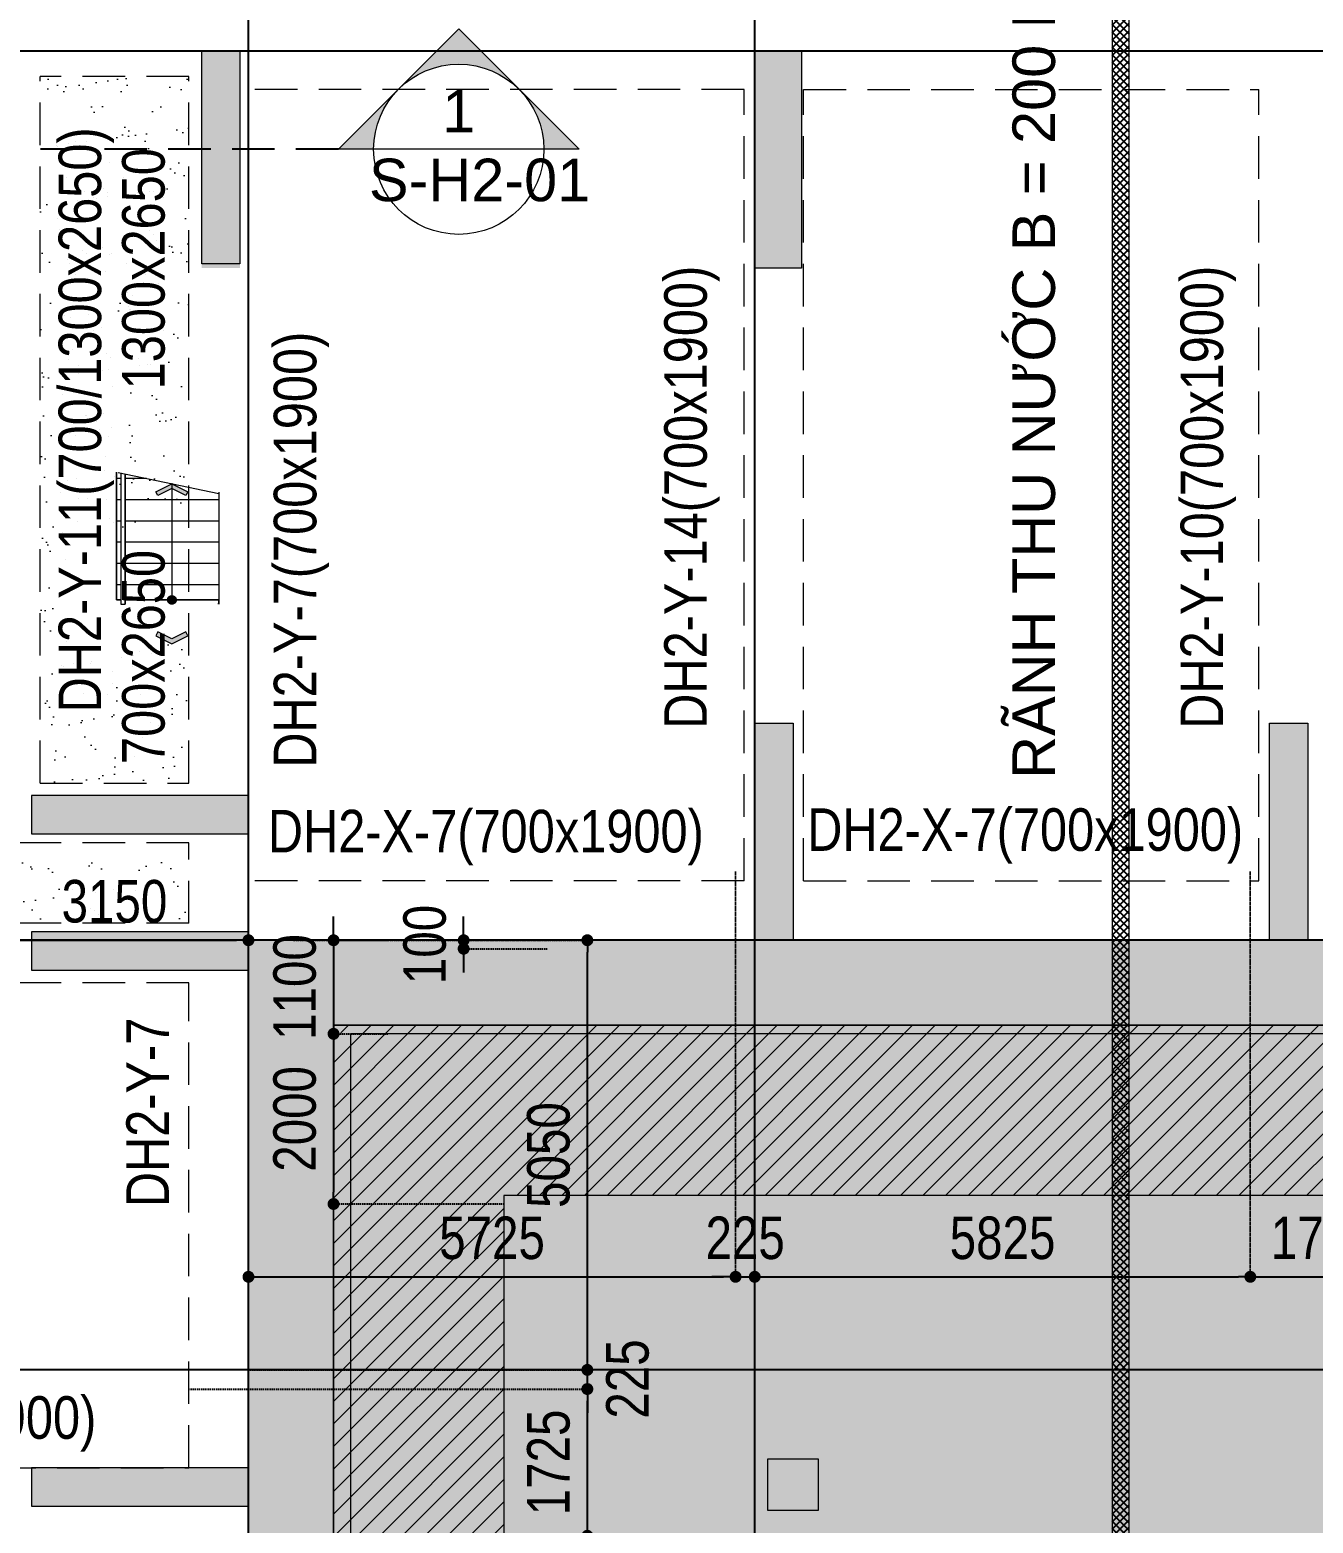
# Model space of a CAD drawing. Header units: millimetres. Extents: x 2356525 to 2927188, y -665534 to -417818.
# Drawn here: x 2722420 to 2737502, y -486232 to -468681 of the extents above; entities that cross this region are included whole.
import ezdxf
from ezdxf.enums import TextEntityAlignment as Align
from ezdxf.xclip import XClip

# ---------------------------------------------------------------- set-up
doc = ezdxf.new("R2010")
doc.units = ezdxf.units.MM
doc.header["$LTSCALE"] = 200
doc.header["$MEASUREMENT"] = 0
doc.header["$XCLIPFRAME"] = 0
for name, pattern in [('$1$HIDDEN', [0.375, 0.25, -0.125]), ('CHG_XX_Damsan_Ham 2$0$CHG_XX_Damsan_Ham 2$0$HIDDEN', [0.375, 0.25, -0.125]), ('CHG_XX_Damsan_Ham 2$0$MB Ham 2$0$Hidden21', [3, 2, -1]), ('CHG_XX_Luoi truc$0$MB_Luoi truc$0$Center101', [13, 10, -1, 1, -1]), ('DASHED', [0.75, 0.5, -0.25]), ('DOT2', [0.125, 0, -0.125])]:
    doc.linetypes.add(name, pattern=pattern)
doc.layers.get('0').update_dxf_attribs({"lineweight": 9})
doc.layers.get('Defpoints').update_dxf_attribs({"color": 10, "lineweight": 0})
for name, color, linetype, lineweight in [("$1$'S_General_Hidden_1 Thin", 1, '$1$HIDDEN', 18), ('CHG_XX_Cot_Ham 2$0$NS-Pier-H2', 150, 'Continuous', 13), ('CHG_XX_Cot_Ham 2$0$NS-Pier-H2 @ 1', 150, 'Continuous', 13), ('CHG_XX_Cot_Ham 2$0$NS-Pier-H2 @ 150', 150, 'Continuous', 13), ("CHG_XX_Damsan_Ham 2$0$CHG_XX_Damsan_Ham 2$0$'S_General_Hidden_1 Thin", 1, 'CHG_XX_Damsan_Ham 2$0$CHG_XX_Damsan_Ham 2$0$HIDDEN', 18), ('CHG_XX_Damsan_Ham 2$0$CHG_XX_Damsan_Ham 2$0$DBAO', 3, 'Continuous', 13), ('CHG_XX_Damsan_Ham 2$0$CHG_XX_Damsan_Ham 2$0$DTE-MEP-H-SLAB TEXT', 3, 'Continuous', 0), ('CHG_XX_Damsan_Ham 2$0$CHG_XX_Damsan_Ham 2$0$HATCH', 154, 'Continuous', 9), ('CHG_XX_Damsan_Ham 2$0$CHG_XX_Damsan_Ham 2$0$mach ngung thi cong', 6, 'Continuous', 13), ('CHG_XX_Damsan_Ham 2$0$CHG_XX_Damsan_Ham 2$0$Start hatch', 8, 'Continuous', 25), ('CHG_XX_Damsan_Ham 2$0$HATCH', 57, 'Continuous', 9), ('CHG_XX_Damsan_Ham 2$0$mach ngung thi cong', 6, 'Continuous', 13), ('CHG_XX_Damsan_Ham 2$0$tam cap ram', 8, 'Continuous', 5), ('DBAO', 90, 'Continuous', 13), ('Start text ghi chu', 7, 'Continuous', 15), ('TEXT P X', 1, 'Continuous', 9), ('TEXT P Y', 2, 'Continuous', 15)]:
    doc.layers.add(name, color=color, linetype=linetype, lineweight=lineweight)
for name, color, linetype in [('18-khaclinh-section Symbol', 30, 'Continuous'), ("CHG_XX_Damsan_Ham 2$0$CHG_XX_Damsan_Ham 2$0$'S_General_Hatch_8", 8, 'Continuous'), ('CHG_XX_Damsan_Ham 2$0$MB Ham 2$0$Staircase', 30, 'Continuous'), ('CHG_XX_Damsan_Ham 2$0$MB Ham 2$0$Staircase Hidden', 34, 'CHG_XX_Damsan_Ham 2$0$MB Ham 2$0$Hidden21'), ('CHG_XX_Luoi truc$0$Grid', 34, 'Continuous'), ('CHG_XX_Luoi truc$0$Grid Line', 251, 'CHG_XX_Luoi truc$0$MB_Luoi truc$0$Center101'), ('dim', 1, 'Continuous')]:
    doc.layers.add(name, color=color, linetype=linetype)
for name, color, linetype, lineweight, plot in [('CHG_XX_Cot_Ham 2$0$NS-Column-H2', 90, 'Continuous', 13, False), ('CHG_XX_Cot_Ham 2$0$NS-Column-H2 @ 1', 90, 'Continuous', 13, False), ('CHG_XX_Cot_Ham 2$0$NS-Column-H2 @ 150', 90, 'Continuous', 13, False)]:
    doc.layers.add(name, color=color, linetype=linetype, lineweight=lineweight, plot=plot)
doc.styles.add('CHG_XX_Luoi truc$0$MB_Luoi truc$0$Grid A-F$0$VNI-HelveCB', font='')
doc.styles.add('CHU GHI CHU', font='arial.ttf', dxfattribs={"height": 200})
doc.styles.add('ICIC', font='arial.ttf')
doc.styles.add('MB_Luoi truc$0$Arial_C', font='arial.ttf', dxfattribs={"width": 0.8})
doc.styles.add('TTP-HelCon', font='')
doc.styles.get('CHG_XX_Luoi truc$0$MB_Luoi truc$0$Grid A-F$0$VNI-HelveCB').set_extended_font_data('VNI-Helve-Condense', bold=True)
doc.styles.get('TTP-HelCon').set_extended_font_data('VNI-Helve-Condense')
doc.dimstyles.new('200', dxfattribs={"dimscale": 200, "dimtxt": 2.5, "dimasz": 0.7, "dimexe": 0.0003, "dimexo": 0, "dimgap": 1, "dimtad": 1, "dimdec": 0, "dimzin": 12, "dimdsep": 46, "dimtxsty": 'MB_Luoi truc$0$Arial_C', "dimblk": 'MB_Luoi truc$0$_Dot', "dimcen": 0.5, "dimclrd": 256, "dimclre": 8, "dimclrt": 1, "dimadec": 0, "dimazin": 0, "dimtfac": 1, "dimtdec": 0, "dimtix": 1, "dimtmove": 2, "dimatfit": 3, "dimldrblk": 'MB_Luoi truc$0$HTT Arrow 30', "dimfxl": 1, "dimtolj": 1, "dimtzin": 0, "dimlwe": -1, "dimarcsym": 0})

# ---------------------------------------------------------------- blocks, each defined once
blk = doc.blocks.new('*U864')
at = {"layer": 'CHG_XX_Cot_Ham 2$0$NS-Pier-H2 @ 1'}
h = blk.add_hatch(color=256, dxfattribs=at)
h.dxf.hatch_style = 1
h.paths.add_polyline_path([(450, 0), (0, 0), (0, -2550), (450, -2550)])
at = {"layer": 'CHG_XX_Cot_Ham 2$0$NS-Pier-H2 @ 150'}
h = blk.add_hatch(color=256, dxfattribs=at)
h.dxf.hatch_style = 1
h.paths.add_polyline_path([(450, 0), (0, 0), (0, -2550), (450, -2550)])
blk = doc.blocks.new('CHG_XX_Cot_Ham 2$0$Block A_C450x2250')
at = {"layer": 'CHG_XX_Cot_Ham 2$0$NS-Pier-H2'}
blk.add_lwpolyline([(450, -2550), (0, -2550), (0, 0), (450, 0)], close=True, dxfattribs=at)
blk.add_blockref('*U864', (0, 0), dxfattribs=at)
blk = doc.blocks.new('*U865')
at = {"layer": 'CHG_XX_Cot_Ham 2$0$NS-Column-H2 @ 1'}
h = blk.add_hatch(color=256, dxfattribs=at)
h.dxf.hatch_style = 1
h.paths.add_polyline_path([(-300, -300), (-300, 300), (300, 300), (300, -300)])
at = {"layer": 'CHG_XX_Cot_Ham 2$0$NS-Column-H2 @ 150'}
h = blk.add_hatch(color=256, dxfattribs=at)
h.dxf.hatch_style = 1
h.paths.add_polyline_path([(-300, -300), (-300, 300), (300, 300), (300, -300)])
blk = doc.blocks.new('CHG_XX_Cot_Ham 2$0$HoBoi_C600x600')
at = {"layer": 'CHG_XX_Cot_Ham 2$0$NS-Column-H2'}
blk.add_lwpolyline([(300, -300), (300, 300), (-300, 300), (-300, -300)], close=True, dxfattribs=at)
blk.add_blockref('*U865', (0, 0), dxfattribs=at)
blk = doc.blocks.new('*U867')
at = {"layer": 'CHG_XX_Cot_Ham 2$0$NS-Pier-H2 @ 1'}
h = blk.add_hatch(color=256, dxfattribs=at)
h.dxf.hatch_style = 1
h.paths.add_polyline_path([(550, 0), (0, 0), (0, -2550), (550, -2550)])
at = {"layer": 'CHG_XX_Cot_Ham 2$0$NS-Pier-H2 @ 150'}
h = blk.add_hatch(color=256, dxfattribs=at)
h.dxf.hatch_style = 1
h.paths.add_polyline_path([(550, 0), (0, 0), (0, -2550), (550, -2550)])
blk = doc.blocks.new('CHG_XX_Cot_Ham 2$0$550x2550')
at = {"layer": 'CHG_XX_Cot_Ham 2$0$NS-Pier-H2'}
blk.add_lwpolyline([(550, -2550), (0, -2550), (0, 0), (550, 0)], close=True, dxfattribs=at)
blk.add_blockref('*U867', (0, 0), dxfattribs=at)
blk = doc.blocks.new('*U835')
at = {"layer": 'CHG_XX_Luoi truc$0$Grid Line'}
blk.add_line((0, 0), (0, 608), dxfattribs=at)
at = {"layer": 'CHG_XX_Luoi truc$0$Grid', "lineweight": -2, "style": 'CHG_XX_Luoi truc$0$MB_Luoi truc$0$Grid A-F$0$VNI-HelveCB'}
for tag, p in [('GRIDSUB', (0, 617)), ('GRID', (0, -9))]:
    blk.add_attdef(tag, text='', height=5, dxfattribs=at).set_placement(p, align=Align.MIDDLE)
blk = doc.blocks.new('*U837')
at = {"layer": 'CHG_XX_Luoi truc$0$Grid Line'}
blk.add_line((0, 0), (0, 438), dxfattribs=at)
at = {"layer": 'CHG_XX_Luoi truc$0$Grid', "lineweight": -2, "style": 'CHG_XX_Luoi truc$0$MB_Luoi truc$0$Grid A-F$0$VNI-HelveCB'}
for tag, p in [('GRIDSUB', (0, 447)), ('GRID', (0, -9))]:
    blk.add_attdef(tag, text='', height=5, dxfattribs=at).set_placement(p, align=Align.MIDDLE)
blk = doc.blocks.new('CHG_XX_Luoi truc')
at = {"layer": 'CHG_XX_Luoi truc$0$Grid', "xscale": 300, "yscale": 300, "zscale": 300}
for p in [(22700, -12747), (28650, -12747)]:
    blk.add_blockref('*U835', p, dxfattribs=at)
at = {"layer": 'CHG_XX_Luoi truc$0$Grid', "xscale": 300.0000000000013, "yscale": 300.0000000000013, "zscale": 300.0000000000013, "rotation": 90}
for p in [(110703, 141050), (110703, 130600), (110703, 125550)]:
    blk.add_blockref('*U837', p, dxfattribs=at)
blk = doc.blocks.new('CHG_XX_Cot_Ham 2')
at = {"layer": 'CHG_XX_Cot_Ham 2$0$NS-Pier-H2'}
h = blk.add_hatch(color=256, dxfattribs=at)
h.dxf.hatch_style = 1
h.paths.add_polyline_path([(99639.2, 163400), (-10900, 163400), (-10900, 85450), (-300, 85450), (-300, 84050), (32350, 84050), (32350, -9000), (103575.5, -9000), (106050, -6022), (106050, 158254.3)])
h.paths.add_polyline_path([(99533.7, 163100), (105750, 158110.4), (105750, 90450), (105650, 90450), (105750, 90450), (105750, 13850), (105750, 13722.3), (105750, -5913.6), (103434.7, -8700), (93599.8, -8700), (93299.8, -8700), (32650, -8700), (32650, 84350), (0, 84350), (0, 85750), (-10600, 85750), (-10600, 163100), (93600, 163100)], flags=16)
h = blk.add_hatch(color=256, dxfattribs=at)
h.dxf.hatch_style = 1
h.paths.add_polyline_path([(22600, 141050), (22150, 141050), (22150, 138500), (22600, 138500)])
blk.add_lwpolyline([(22150, 141050), (22600, 141050), (22600, 138550), (22150, 138550)], close=True, dxfattribs=at)
at = {"layer": 'CHG_XX_Cot_Ham 2$0$NS-Column-H2'}
blk.add_blockref('CHG_XX_Cot_Ham 2$0$HoBoi_C600x600', (29100, 124200), dxfattribs=at)
at = {"layer": 'CHG_XX_Cot_Ham 2$0$NS-Pier-H2'}
for name, p in [('CHG_XX_Luoi truc', (0, 0)), ('CHG_XX_Cot_Ham 2$0$Block A_C450x2250', (28650, 133150)), ('CHG_XX_Cot_Ham 2$0$Block A_C450x2250', (34700, 133150)), ('CHG_XX_Cot_Ham 2$0$Block A_C450x2250', (34701.5, 133150))]:
    blk.add_blockref(name, p, dxfattribs=at)
at = {"layer": 'CHG_XX_Cot_Ham 2$0$NS-Pier-H2', "xscale": -1, "rotation": 90}
for p in [(20150, 132300), (20150, 132300), (20150, 130700), (20150, 130700), (20150, 124400), (20150, 124400)]:
    blk.add_blockref('CHG_XX_Cot_Ham 2$0$Block A_C450x2250', p, dxfattribs=at)
at = {"layer": 'Defpoints'}
blk.add_blockref('CHG_XX_Cot_Ham 2$0$550x2550', (28650, 141050.7), dxfattribs=at)
blk = doc.blocks.new('sfddxg')
h = blk.add_hatch(color=256)
h.paths.add_polyline_path([(-500, 0), (-707.1, 0), (-353.6, 353.6, 0.198912)])
h.paths.add_polyline_path([(-353.6, 353.6), (0, 707.1), (353.6, 353.6, 0.198912), (0, 500, 0.198912)])
h.paths.add_polyline_path([(353.6, 353.6), (707.1, 0), (500, 0, 0.198912)])
for p, q in [((550, 0), (-550, 0)), ((-500, 0), (-500, 0))]:
    blk.add_line(p, q)
blk.add_lwpolyline([(-500, 0), (-707.1, 0), (0, 707.1), (707.1, 0), (500, 0)])
blk.add_circle((0, 0), 500)
at = {"style": 'ICIC', "flags": 8}
blk.add_attdef('1', text='', height=250, dxfattribs=at).set_placement((0, 225), align=Align.MIDDLE)
blk.add_attdef('B-H2-14', text='', height=200, dxfattribs=at).set_placement((-527.8, -180), align=Align.MIDDLE_LEFT)
blk = doc.blocks.new('MB_Luoi truc$0$_Dot')
at = {"color": 0, "linetype": 'ByBlock', "lineweight": -2}
blk.add_line((-0.5, 0), (-1, 0), dxfattribs=at)
at = {"color": 0, "linetype": 'ByBlock', "const_width": 0.5}
blk.add_lwpolyline([(-0.25, 0, 1), (0.25, 0, 1)], format="xyb", close=True, dxfattribs=at)
blk = doc.blocks.new('*D142')
at = {"layer": 'Defpoints', "color": 0, "transparency": 16777216}
for p in [(2721839, -477610), (2724989, -477610), (2724989, -479381)]:
    blk.add_point(p, dxfattribs=at)
at = {"layer": 'dim', "color": 8, "linetype": 'DOT2', "transparency": 16777216}
for p, q in [((2721839, -477610), (2721839, -479381)), ((2724989, -477610), (2724989, -479381))]:
    blk.add_line(p, q, dxfattribs=at)
at = {"layer": 'dim', "lineweight": -2, "transparency": 16777216}
blk.add_line((2721979, -479381), (2724849, -479381), dxfattribs=at)
at = {"layer": 'dim', "lineweight": -2, "transparency": 16777216, "xscale": 140, "yscale": 140, "zscale": 140, "rotation": 180}
blk.add_blockref('MB_Luoi truc$0$_Dot', (2721839, -479381), dxfattribs=at)
at = {"layer": 'dim', "lineweight": -2, "transparency": 16777216, "xscale": 140, "yscale": 140, "zscale": 140}
blk.add_blockref('MB_Luoi truc$0$_Dot', (2724989, -479381), dxfattribs=at)
at = {"layer": 'dim', "color": 1, "transparency": 16777216, "insert": (2723414, -478926), "char_height": 500, "attachment_point": 5, "style": 'MB_Luoi truc$0$Arial_C'}
blk.add_mtext('\\A1;3150', dxfattribs=at)
blk = doc.blocks.new('MB_Luoi truc$0$HTT Arrow 30')
blk.add_hatch(color=256).paths.add_polyline_path([(-2.5, 0.375), (-2.5, -0.375), (0, 0)])
at = {"color": 0, "linetype": 'ByBlock', "lineweight": -2}
for p, q in [((0, 0), (-2.5, 0.375)), ((-2.5, -0.375), (-2.5, 0.375)), ((0, 0), (-2.5, -0.375))]:
    blk.add_line(p, q, dxfattribs=at)
blk = doc.blocks.new('*D270')
at = {"layer": 'Defpoints', "color": 0, "transparency": 16777216}
for p in [(2730714, -478581), (2724989, -478681), (2730714, -483337)]:
    blk.add_point(p, dxfattribs=at)
at = {"layer": 'dim', "color": 8, "linetype": 'DOT2', "transparency": 16777216}
for p, q in [((2730714, -478581), (2730714, -483337)), ((2724989, -478681), (2724989, -483337))]:
    blk.add_line(p, q, dxfattribs=at)
at = {"layer": 'dim', "lineweight": -2, "transparency": 16777216}
blk.add_line((2725129, -483337), (2730574, -483337), dxfattribs=at)
at = {"layer": 'dim', "lineweight": -2, "transparency": 16777216, "xscale": 140, "yscale": 140, "zscale": 140, "rotation": 180}
blk.add_blockref('MB_Luoi truc$0$_Dot', (2724989, -483337), dxfattribs=at)
at = {"layer": 'dim', "lineweight": -2, "transparency": 16777216, "xscale": 140, "yscale": 140, "zscale": 140}
blk.add_blockref('MB_Luoi truc$0$_Dot', (2730714, -483337), dxfattribs=at)
at = {"layer": 'dim', "color": 1, "transparency": 16777216, "insert": (2727852, -482882), "char_height": 500, "attachment_point": 5, "style": 'MB_Luoi truc$0$Arial_C'}
blk.add_mtext('\\A1;5725', dxfattribs=at)
blk = doc.blocks.new('*D271')
at = {"layer": 'Defpoints', "color": 0, "transparency": 16777216}
for p in [(2730714, -478581), (2730939, -479381), (2730939, -483337)]:
    blk.add_point(p, dxfattribs=at)
at = {"layer": 'dim', "color": 8, "linetype": 'DOT2', "transparency": 16777216}
for p, q in [((2730714, -478581), (2730714, -483337)), ((2730939, -479381), (2730939, -483337))]:
    blk.add_line(p, q, dxfattribs=at)
at = {"layer": 'dim', "lineweight": -2, "transparency": 16777216}
for p, q in [((2730574, -483337), (2730434, -483337)), ((2730714, -483337), (2730939, -483337)), ((2731079, -483337), (2731219, -483337))]:
    blk.add_line(p, q, dxfattribs=at)
at = {"layer": 'dim', "lineweight": -2, "transparency": 16777216, "xscale": 140, "yscale": 140, "zscale": 140}
blk.add_blockref('MB_Luoi truc$0$_Dot', (2730714, -483337), dxfattribs=at)
at = {"layer": 'dim', "lineweight": -2, "transparency": 16777216, "xscale": 140, "yscale": 140, "zscale": 140, "rotation": 180}
blk.add_blockref('MB_Luoi truc$0$_Dot', (2730939, -483337), dxfattribs=at)
at = {"layer": 'dim', "color": 1, "transparency": 16777216, "insert": (2730827, -482882), "char_height": 500, "attachment_point": 5, "style": 'MB_Luoi truc$0$Arial_C'}
blk.add_mtext('\\A1;225', dxfattribs=at)
blk = doc.blocks.new('*D272')
at = {"layer": 'Defpoints', "color": 0, "transparency": 16777216}
for p in [(2736764, -478581), (2730939, -479381), (2736764, -483337)]:
    blk.add_point(p, dxfattribs=at)
at = {"layer": 'dim', "color": 8, "linetype": 'DOT2', "transparency": 16777216}
for p, q in [((2736764, -478581), (2736764, -483337)), ((2730939, -479381), (2730939, -483337))]:
    blk.add_line(p, q, dxfattribs=at)
at = {"layer": 'dim', "lineweight": -2, "transparency": 16777216}
blk.add_line((2731079, -483337), (2736624, -483337), dxfattribs=at)
at = {"layer": 'dim', "lineweight": -2, "transparency": 16777216, "xscale": 140, "yscale": 140, "zscale": 140, "rotation": 180}
blk.add_blockref('MB_Luoi truc$0$_Dot', (2730939, -483337), dxfattribs=at)
at = {"layer": 'dim', "lineweight": -2, "transparency": 16777216, "xscale": 140, "yscale": 140, "zscale": 140}
blk.add_blockref('MB_Luoi truc$0$_Dot', (2736764, -483337), dxfattribs=at)
at = {"layer": 'dim', "color": 1, "transparency": 16777216, "insert": (2733852, -482882), "char_height": 500, "attachment_point": 5, "style": 'MB_Luoi truc$0$Arial_C'}
blk.add_mtext('\\A1;5825', dxfattribs=at)
blk = doc.blocks.new('*D273')
at = {"layer": 'Defpoints', "color": 0, "transparency": 16777216}
for p in [(2736764, -478581), (2738489, -478581), (2738489, -483337)]:
    blk.add_point(p, dxfattribs=at)
at = {"layer": 'dim', "color": 8, "linetype": 'DOT2', "transparency": 16777216}
for p, q in [((2736764, -478581), (2736764, -483337)), ((2738489, -478581), (2738489, -483337))]:
    blk.add_line(p, q, dxfattribs=at)
at = {"layer": 'dim', "lineweight": -2, "transparency": 16777216}
blk.add_line((2736904, -483337), (2738349, -483337), dxfattribs=at)
at = {"layer": 'dim', "lineweight": -2, "transparency": 16777216, "xscale": 140, "yscale": 140, "zscale": 140, "rotation": 180}
blk.add_blockref('MB_Luoi truc$0$_Dot', (2736764, -483337), dxfattribs=at)
at = {"layer": 'dim', "lineweight": -2, "transparency": 16777216, "xscale": 140, "yscale": 140, "zscale": 140}
blk.add_blockref('MB_Luoi truc$0$_Dot', (2738489, -483337), dxfattribs=at)
at = {"layer": 'dim', "color": 1, "transparency": 16777216, "insert": (2737627, -482882), "char_height": 500, "attachment_point": 5, "style": 'MB_Luoi truc$0$Arial_C'}
blk.add_mtext('\\A1;1725', dxfattribs=at)
blk = doc.blocks.new('*D295')
at = {"layer": 'Defpoints', "color": 0, "transparency": 16777216}
for p in [(2724289, -484656), (2728972, -484656), (2724289, -486381)]:
    blk.add_point(p, dxfattribs=at)
at = {"layer": 'dim', "color": 8, "linetype": 'DOT2', "transparency": 16777216}
for p, q in [((2724289, -484656), (2728972, -484656)), ((2724289, -486381), (2728972, -486381))]:
    blk.add_line(p, q, dxfattribs=at)
at = {"layer": 'dim', "lineweight": -2, "transparency": 16777216}
blk.add_line((2728972, -486241), (2728972, -484796), dxfattribs=at)
at = {"layer": 'dim', "lineweight": -2, "transparency": 16777216, "xscale": 140, "yscale": 140, "zscale": 140}
for p, rotation in [((2728972, -484656), 90), ((2728972, -486381), 270)]:
    blk.add_blockref('MB_Luoi truc$0$_Dot', p, dxfattribs=dict(at, rotation=rotation))
at = {"layer": 'dim', "color": 1, "transparency": 16777216, "insert": (2728517, -485519), "char_height": 500, "attachment_point": 5, "rotation": 90, "style": 'MB_Luoi truc$0$Arial_C'}
blk.add_mtext('\\A1;1725', dxfattribs=at)
blk = doc.blocks.new('*D296')
at = {"layer": 'Defpoints', "color": 0, "transparency": 16777216}
for p in [(2724989, -484431), (2728972, -484431), (2724289, -484656)]:
    blk.add_point(p, dxfattribs=at)
at = {"layer": 'dim', "lineweight": -2, "transparency": 16777216}
for p, q in [((2728972, -484291), (2728972, -484151)), ((2728972, -484656), (2728972, -484431)), ((2728972, -484796), (2728972, -484936))]:
    blk.add_line(p, q, dxfattribs=at)
at = {"layer": 'dim', "color": 8, "linetype": 'DOT2', "transparency": 16777216}
for p, q in [((2724989, -484431), (2728972, -484431)), ((2724289, -484656), (2728972, -484656))]:
    blk.add_line(p, q, dxfattribs=at)
at = {"layer": 'dim', "lineweight": -2, "transparency": 16777216, "xscale": 140, "yscale": 140, "zscale": 140}
for p, rotation in [((2728972, -484431), 270), ((2728972, -484656), 90)]:
    blk.add_blockref('MB_Luoi truc$0$_Dot', p, dxfattribs=dict(at, rotation=rotation))
at = {"layer": 'dim', "color": 1, "transparency": 16777216, "insert": (2729446, -484538), "char_height": 500, "attachment_point": 5, "rotation": 90, "style": 'MB_Luoi truc$0$Arial_C'}
blk.add_mtext('\\A1;225', dxfattribs=at)
blk = doc.blocks.new('*D297')
at = {"layer": 'Defpoints', "color": 0, "transparency": 16777216}
for p in [(2725528, -479381), (2728972, -479381), (2724989, -484431)]:
    blk.add_point(p, dxfattribs=at)
at = {"layer": 'dim', "color": 8, "linetype": 'DOT2', "transparency": 16777216}
for p, q in [((2725528, -479381), (2728972, -479381)), ((2724989, -484431), (2728972, -484431))]:
    blk.add_line(p, q, dxfattribs=at)
at = {"layer": 'dim', "lineweight": -2, "transparency": 16777216}
blk.add_line((2728972, -484291), (2728972, -479521), dxfattribs=at)
at = {"layer": 'dim', "lineweight": -2, "transparency": 16777216, "xscale": 140, "yscale": 140, "zscale": 140}
for p, rotation in [((2728972, -479381), 90), ((2728972, -484431), 270)]:
    blk.add_blockref('MB_Luoi truc$0$_Dot', p, dxfattribs=dict(at, rotation=rotation))
at = {"layer": 'dim', "color": 1, "transparency": 16777216, "insert": (2728517, -481906), "char_height": 500, "attachment_point": 5, "rotation": 90, "style": 'MB_Luoi truc$0$Arial_C'}
blk.add_mtext('\\A1;5050', dxfattribs=at)
blk = doc.blocks.new('*D414')
at = {"layer": 'Defpoints', "color": 0, "transparency": 16777216}
for p in [(2726621, -479381), (2725989, -480481), (2726621, -480481)]:
    blk.add_point(p, dxfattribs=at)
at = {"layer": 'dim', "lineweight": -2, "transparency": 16777216}
for p, q in [((2725989, -479241), (2725989, -479101)), ((2725989, -479381), (2725989, -480481)), ((2725989, -480621), (2725989, -480761))]:
    blk.add_line(p, q, dxfattribs=at)
at = {"layer": 'dim', "color": 8, "linetype": 'DOT2', "transparency": 16777216}
for p, q in [((2726621, -479381), (2725989, -479381)), ((2726621, -480481), (2725989, -480481))]:
    blk.add_line(p, q, dxfattribs=at)
at = {"layer": 'dim', "lineweight": -2, "transparency": 16777216, "xscale": 140, "yscale": 140, "zscale": 140}
for p, rotation in [((2725989, -479381), 270), ((2725989, -480481), 90)]:
    blk.add_blockref('MB_Luoi truc$0$_Dot', p, dxfattribs=dict(at, rotation=rotation))
at = {"layer": 'dim', "color": 1, "transparency": 16777216, "insert": (2725534, -479931), "char_height": 500, "attachment_point": 5, "rotation": 90, "style": 'MB_Luoi truc$0$Arial_C'}
blk.add_mtext('\\A1;1100', dxfattribs=at)
blk = doc.blocks.new('*D415')
at = {"layer": 'Defpoints', "color": 0, "transparency": 16777216}
for p in [(2726621, -480481), (2725989, -482481), (2727989, -482481)]:
    blk.add_point(p, dxfattribs=at)
at = {"layer": 'dim', "color": 8, "linetype": 'DOT2', "transparency": 16777216}
for p, q in [((2726621, -480481), (2725989, -480481)), ((2727989, -482481), (2725989, -482481))]:
    blk.add_line(p, q, dxfattribs=at)
at = {"layer": 'dim', "lineweight": -2, "transparency": 16777216}
blk.add_line((2725989, -480621), (2725989, -482341), dxfattribs=at)
at = {"layer": 'dim', "lineweight": -2, "transparency": 16777216, "xscale": 140, "yscale": 140, "zscale": 140}
for p, rotation in [((2725989, -480481), 90), ((2725989, -482481), 270)]:
    blk.add_blockref('MB_Luoi truc$0$_Dot', p, dxfattribs=dict(at, rotation=rotation))
at = {"layer": 'dim', "color": 1, "transparency": 16777216, "insert": (2725534, -481481), "char_height": 500, "attachment_point": 5, "rotation": 90, "style": 'MB_Luoi truc$0$Arial_C'}
blk.add_mtext('\\A1;2000', dxfattribs=at)
blk = doc.blocks.new('$0$CHG_XX_Damsan_Ham 2$0$MB Ham 2$0$Arrow 60')
at = {"linetype": 'ByBlock', "lineweight": -2}
h = blk.add_hatch(color=0, dxfattribs=at)
h.paths.add_polyline_path([(1.88, 0.94), (1.65, 1.38), (0, 0.56), (-1.65, 1.38), (-1.88, 0.94), (0, 0)], flags=17)
h.paths.add_polyline_path([(1.65, 1.38), (1.88, 0.94), (0, 0), (-1.88, 0.94), (-1.65, 1.38), (0, 0.56)])
blk.add_hatch(color=0, dxfattribs=at).paths.add_polyline_path([(1.65, 1.38), (1.88, 0.94), (0, 0), (-1.88, 0.94), (-1.65, 1.38), (0, 0.56)])
at = {"color": 0, "linetype": 'ByBlock', "lineweight": -2}
blk.add_lwpolyline([(1.65, 1.38), (1.88, 0.94), (0, 0), (-1.88, 0.94), (-1.65, 1.38), (0, 0.56)], close=True, dxfattribs=at)
blk = doc.blocks.new('*D467')
at = {"layer": 'Defpoints', "color": 0, "transparency": 16777216}
for p in [(2727518, -479381), (2728493, -479381), (2728493, -479481)]:
    blk.add_point(p, dxfattribs=at)
at = {"layer": 'dim', "lineweight": -2, "transparency": 16777216}
for p, q in [((2727518, -479241), (2727518, -479101)), ((2727518, -479481), (2727518, -479381)), ((2727518, -479621), (2727518, -479761))]:
    blk.add_line(p, q, dxfattribs=at)
at = {"layer": 'dim', "color": 8, "linetype": 'DOT2', "transparency": 16777216}
for p, q in [((2728493, -479381), (2727518, -479381)), ((2728493, -479481), (2727518, -479481))]:
    blk.add_line(p, q, dxfattribs=at)
at = {"layer": 'dim', "lineweight": -2, "transparency": 16777216, "xscale": 140, "yscale": 140, "zscale": 140}
for p, rotation in [((2727518, -479381), 270), ((2727518, -479481), 90)]:
    blk.add_blockref('MB_Luoi truc$0$_Dot', p, dxfattribs=dict(at, rotation=rotation))
at = {"layer": 'dim', "color": 1, "transparency": 16777216, "insert": (2727062, -479431), "char_height": 500, "attachment_point": 5, "rotation": 90, "style": 'MB_Luoi truc$0$Arial_C'}
blk.add_mtext('\\A1;100', dxfattribs=at)
blk = doc.blocks.new('CHG_XX_Damsan_Ham 2$0$CHG_XX_Damsan_Ham 2$0$sdfsgdh')
at = {"layer": 'CHG_XX_Damsan_Ham 2$0$CHG_XX_Damsan_Ham 2$0$Start hatch', "ltscale": 0.5}
h = blk.add_hatch(dxfattribs=at)
h.set_pattern_fill('ANSI37', color=256, scale=500)
h.set_pattern_definition([(45, (170555.19, -8650), (-44.194174, 44.194174), []), (135, (170555.19, -8650), (-44.194174, -44.194174), [])])
h.paths.add_polyline_path([(43750, 200), (43550, 200), (43550, -38999), (43750, -38999)])
at = {"layer": 'CHG_XX_Damsan_Ham 2$0$CHG_XX_Damsan_Ham 2$0$DTE-MEP-H-SLAB TEXT', "color": 2, "ltscale": 0.5}
for p, q in [((43550, 200), (43550, -74750)), ((43750, -74750), (43750, 200))]:
    blk.add_line(p, q, dxfattribs=at)
blk = doc.blocks.new('CHG_XX_Damsan_Ham 2$0$MB Ham 2$0$Arrow 60')
at = {"linetype": 'ByBlock', "lineweight": -2}
h = blk.add_hatch(color=0, dxfattribs=at)
h.paths.add_polyline_path([(1.88, 0.94), (1.65, 1.38), (0, 0.56), (-1.65, 1.38), (-1.88, 0.94), (0, 0)], flags=17)
h.paths.add_polyline_path([(1.65, 1.38), (1.88, 0.94), (0, 0), (-1.88, 0.94), (-1.65, 1.38), (0, 0.56)])
blk.add_hatch(color=0, dxfattribs=at).paths.add_polyline_path([(1.65, 1.38), (1.88, 0.94), (0, 0), (-1.88, 0.94), (-1.65, 1.38), (0, 0.56)])
at = {"color": 0, "linetype": 'ByBlock', "lineweight": -2}
blk.add_lwpolyline([(1.65, 1.38), (1.88, 0.94), (0, 0), (-1.88, 0.94), (-1.65, 1.38), (0, 0.56)], close=True, dxfattribs=at)
blk = doc.blocks.new('CHG_XX_Damsan_Ham 2$0$MB Ham 2$0$Dot')
at = {"linetype": 'ByBlock', "lineweight": -2}
h = blk.add_hatch(color=0, dxfattribs=at)
edge = h.paths.add_edge_path()
edge.add_arc((0, 0), 0.5, 0, 360)
at = {"color": 0, "linetype": 'ByBlock', "lineweight": -2}
blk.add_line((0, -1), (0, 1), dxfattribs=at)
blk.add_circle((0, 0), 0.5, dxfattribs=at)
blk = doc.blocks.new('*U853')
at = {"layer": 'CHG_XX_Damsan_Ham 2$0$tam cap ram'}
h = blk.add_hatch(dxfattribs=at)
h.set_pattern_fill('_USER', color=256, scale=250, angle=90, pattern_type=0)
h.set_pattern_definition([(90, (2200, 2500), (-250, 2e-14), [])])
h.paths.add_polyline_path([(1200, 2500), (3200, 2500), (3200, 1400), (1200, 1400)])
h.paths.add_polyline_path([(1200, 1350), (3200, 1350), (3200, 1300), (1200, 1300)])
h.paths.add_polyline_path([(1200, 1200), (3200, 1200), (3200, 1150), (1200, 1150)])
h.paths.add_polyline_path([(1200, 1100), (3200, 1100), (3200, 0), (1200, 0)])
at = {"layer": 'CHG_XX_Damsan_Ham 2$0$MB Ham 2$0$Staircase'}
for p, q in [((1200, 0), (1200, 1100)), ((3200, 0), (3200, 1100)), ((0, 0), (4400, 0))]:
    blk.add_line(p, q, dxfattribs=at)
at = {"layer": 'CHG_XX_Damsan_Ham 2$0$MB Ham 2$0$Staircase Hidden'}
for p, q in [((4400, 2500), (4400, 0)), ((4400, 1200), (4400, 1300))]:
    blk.add_line(p, q, dxfattribs=at)
at = {"layer": 'CHG_XX_Damsan_Ham 2$0$tam cap ram'}
for p, q in [((0, 0), (0, 2500)), ((0, 2500), (4400, 2500)), ((1200, 1400), (1200, 2500)), ((1598, 1300), (1848, 2500)), ((1700, 1300), (1950, 2500)), ((3200, 1400), (3200, 2500)), ((600, 550), (600, 1950)), ((600, 1950), (3800, 1950)), ((3800, 550), (3800, 1950)), ((1100, 1100), (1100, 1400)), ((1100, 1400), (3300, 1400)), ((1150, 1150), (1150, 1350)), ((1150, 1350), (3250, 1350)), ((1200, 1150), (1200, 1350)), ((1200, 1350), (1200, 1300)), ((1200, 1300), (3200, 1300)), ((3200, 1150), (3200, 1350)), ((3250, 1150), (3250, 1350)), ((3300, 1100), (3300, 1400)), ((1100, 1100), (3300, 1100)), ((1150, 1150), (3250, 1150)), ((1200, 1200), (3200, 1200)), ((1200, 1200), (1200, 1150)), ((600, 550), (3800, 550))]:
    blk.add_line(p, q, dxfattribs=at)
for points in [[(1200, 2500), (3200, 2500), (3200, 1400), (1200, 1400)], [(1200, 1350), (3200, 1350), (3200, 1300), (1200, 1300)], [(1200, 1200), (3200, 1200), (3200, 1150), (1200, 1150)], [(1200, 1100), (3200, 1100), (3200, 0), (1200, 0)]]:
    blk.add_lwpolyline(points, close=True, dxfattribs=at)
for centre, start, end in [((1200, 1300), 90, 180), ((3200, 1300), 0, 90), ((1200, 1200), 180, 270), ((3200, 1200), 270, 0)]:
    blk.add_arc(centre, 1200, start, end, dxfattribs=at)
at = {"layer": 'CHG_XX_Damsan_Ham 2$0$tam cap ram', "yscale": 100, "zscale": 100}
for name, p, xscale, rotation in [('CHG_XX_Damsan_Ham 2$0$MB Ham 2$0$Arrow 60', (1835, 1950), 100, 270), ('CHG_XX_Damsan_Ham 2$0$MB Ham 2$0$Dot', (3200, 1950), 100, 270), ('CHG_XX_Damsan_Ham 2$0$MB Ham 2$0$Arrow 60', (3200, 550), -100, 90)]:
    blk.add_blockref(name, p, dxfattribs=dict(at, xscale=xscale, rotation=rotation))
blk = doc.blocks.new('CHG_XX_Damsan_Ham 2$0$ArchStaireH2')
at = {"layer": 'CHG_XX_Damsan_Ham 2$0$tam cap ram'}
blk.add_line((8900, -4950), (8900, -6450), dxfattribs=at)
blk.add_lwpolyline([(8950, -4960), (8950, -6500), (9000, -6500), (9000, -4971)], dxfattribs=at)
ref = blk.add_blockref('*U853', (7600, -3250), dxfattribs=dict(at, rotation=270))
XClip(ref).set_block_clipping_path([(3249.9999999999, 1300), (3249.9999999999, 2550), (1945, 2550), (1700.2407097373, 1300)])
blk = doc.blocks.new('CHG_XX_Damsan_Ham 2', base_point=(3089256, -609981))
at = {"layer": "CHG_XX_Damsan_Ham 2$0$CHG_XX_Damsan_Ham 2$0$'S_General_Hatch_8"}
h = blk.add_hatch(dxfattribs=at)
h.set_pattern_fill('CROSS', color=256, scale=2000)
edge = h.paths.add_edge_path()
edge.add_line((76750, 42625), (76750, 65250))
edge.add_line((76750, 65250), (76750, 65850))
edge.add_line((76750, 65850), (77900, 65850))
edge.add_line((77900, 65850), (77900, 89350))
edge.add_line((77900, 89350), (76850, 89350))
edge.add_line((76850, 89350), (76850, 90650))
edge.add_line((76850, 90650), (76852, 131950))
edge.add_line((76852, 131950), (51950, 131950))
edge.add_line((51950, 131950), (51950, 130600))
edge.add_line((51950, 130600), (22700, 130600))
edge.add_line((22700, 130600), (22700, 84050))
edge.add_line((22700, 84050), (32350, 84050))
edge.add_line((32350, 84050), (32350, 22700))
edge.add_line((32350, 22700), (76500, 22700))
edge.add_line((76500, 22700), (76500, 23518))
edge.add_line((76500, 23518), (76750, 23518))
edge.add_line((76750, 23518), (76750, 42625))
edge.add_line((76750, 42625), (76750, 43198))
at = {"layer": 'CHG_XX_Damsan_Ham 2$0$CHG_XX_Damsan_Ham 2$0$HATCH'}
h = blk.add_hatch(dxfattribs=at)
h.set_pattern_fill('ANSI31', color=256, scale=1500)
h.set_pattern_definition([(45, (-2702289.21, 609981.01), (-132.582521, 132.582521), [])])
h.paths.add_polyline_path([(32350, 25700), (73852, 25700), (73852, 127600), (25700, 127600), (25700, 84350), (23700, 84350), (23700, 129600), (75851, 129600), (75851, 23700), (32350, 23700)])
at = {"layer": 'CHG_XX_Damsan_Ham 2$0$HATCH'}
h = blk.add_hatch(dxfattribs=at)
h.set_pattern_fill('AR-SAND', color=256, scale=262.5)
edge = h.paths.add_edge_path()
edge.add_line((22000, 140750), (20250, 140750))
edge.add_line((20250, 140750), (20250, 132446))
edge.add_line((20250, 132446), (22000, 132446))
edge.add_line((22000, 132446), (22000, 134127))
edge.add_line((22000, 134127), (21250, 133971))
edge.add_line((21250, 133971), (21250, 134109))
edge.add_line((21250, 134109), (20589, 133971))
edge.add_line((20589, 133971), (20589, 135450))
edge.add_line((20589, 135450), (21089, 135450))
edge.add_arc((21139, 135450), 50, 0, 180, ccw=False)
edge.add_line((21189, 135450), (21689, 135450))
edge.add_line((21689, 135450), (21750, 135450))
edge.add_arc((21800, 135450), 50, 0, 180, ccw=False)
edge.add_line((21850, 135450), (22000, 135450))
edge.add_line((22000, 135450), (22000, 140750))
h = blk.add_hatch(dxfattribs=at)
h.set_pattern_fill('AR-SAND', color=256, scale=262.5)
h.paths.add_polyline_path([(22000, 131550), (12950, 131550), (12950, 130800), (22000, 130800)])
at = {"layer": "CHG_XX_Damsan_Ham 2$0$CHG_XX_Damsan_Ham 2$0$'S_General_Hidden_1 Thin", "ltscale": 10}
for p, q in [((20250, 132446), (20250, 140750)), ((22000, 140750), (20250, 140750)), ((22000, 132446), (22000, 140750)), ((22700, 131300), (22700, 140600)), ((28525, 140600), (22700, 140600)), ((28525, 131300), (28525, 140600)), ((29225, 131300), (29225, 140600)), ((29225, 140600), (34575, 140600)), ((34575, 131300), (34575, 140600)), ((20250, 132446), (22000, 132446)), ((22000, 131746), (12950, 131746)), ((22000, 130800), (22000, 131746)), ((28525, 131300), (22700, 131300)), ((29225, 131300), (34575, 131300)), ((22000, 130800), (12950, 130800)), ((22700, 124450), (22700, 130600)), ((28525, 130600), (22700, 130600)), ((51950, 130600), (22700, 130600)), ((22700, 130600), (22700, 84050)), ((28525, 130600), (28525, 130600)), ((28525, 130600), (28750, 130600)), ((29450, 130600), (37950, 130600)), ((22000, 130100), (12950, 130100)), ((22000, 124400), (22000, 130100)), ((12950, 124400), (22000, 124400))]:
    blk.add_line(p, q, dxfattribs=at)
at = {"layer": 'CHG_XX_Damsan_Ham 2$0$CHG_XX_Damsan_Ham 2$0$HATCH'}
blk.add_lwpolyline([(32350, 25700), (73852, 25700), (73852, 127600), (25700, 127600), (25700, 84350), (23700, 84350), (23700, 129600), (75851, 129600), (75851, 23700), (32350, 23700), (32350, 25700)], dxfattribs=at)
at = {"layer": 'CHG_XX_Damsan_Ham 2$0$CHG_XX_Damsan_Ham 2$0$mach ngung thi cong'}
blk.add_lwpolyline([(23700, 90148), (-100, 90150), (-100, 153400), (99650, 153400), (99650, 71950), (75851, 71950), (75851, 88800), (75851, 88800), (75851, 129600), (23700, 129600)], close=True, dxfattribs=at)
at = {"layer": 'CHG_XX_Damsan_Ham 2$0$mach ngung thi cong'}
blk.add_lwpolyline([(23900, 90148), (-100, 90150), (-100, 153400), (99650, 153400), (99650, 71950), (75549, 71950), (75549, 88800), (75549, 88800), (75549, 129500), (23900, 129500)], close=True, dxfattribs=at)
at = {"layer": 'CHG_XX_Damsan_Ham 2$0$CHG_XX_Damsan_Ham 2$0$DBAO'}
blk.add_blockref('CHG_XX_Cot_Ham 2', (0, 0), dxfattribs=at)
at = {"layer": 'CHG_XX_Damsan_Ham 2$0$CHG_XX_Damsan_Ham 2$0$DTE-MEP-H-SLAB TEXT'}
blk.add_blockref('CHG_XX_Damsan_Ham 2$0$CHG_XX_Damsan_Ham 2$0$sdfsgdh', (-10700, 160900), dxfattribs=at)
at = {"layer": 'CHG_XX_Damsan_Ham 2$0$HATCH'}
for name, p in [('CHG_XX_Cot_Ham 2', (0, 0)), ('CHG_XX_Damsan_Ham 2$0$ArchStaireH2', (12250, 141050))]:
    blk.add_blockref(name, p, dxfattribs=at)

msp = doc.modelspace()

# ---------------------------------------------------------------- linework, layer by layer
at = {"layer": '18-khaclinh-section Symbol', "linetype": 'DASHED', "ltscale": 5}
msp.add_lwpolyline([(2726046.3, -470084.8), (2709152.5, -470084.8), (2709152.5, -471186.7), (2709544.5, -470084.8)], dxfattribs=at)

# ---------------------------------------------------------------- block references
at = {"layer": "$1$'S_General_Hidden_1 Thin", "linetype": 'Continuous', "ltscale": 1400, "xscale": -100, "yscale": 100, "zscale": 100}
msp.add_blockref('$0$CHG_XX_Damsan_Ham 2$0$MB Ham 2$0$Arrow 60', (2724089.2, -475895.6), dxfattribs=at)
msp.add_blockref('CHG_XX_Damsan_Ham 2', (5791545.2, -1219962))
at = {"layer": 'DBAO'}
msp.add_blockref('CHG_XX_Cot_Ham 2', (2702289.2, -609981), dxfattribs=at)
ref = msp.add_blockref('sfddxg', (2727460.5, -470084.8), dxfattribs=dict(at, xscale=2, yscale=2, zscale=2))
ref.add_attrib('B-H2-14', 'S-H2-01', dxfattribs={"layer": '0', "height": 500, "style": 'ICIC'}).set_placement((2726404.9, -470444.8), align=Align.MIDDLE_LEFT)
ref.add_attrib('1', '1', dxfattribs={"layer": '0', "height": 500, "style": 'ICIC'}).set_placement((2727460.5, -469634.8), align=Align.MIDDLE)

# ---------------------------------------------------------------- texts
at = {"layer": 'Start text ghi chu', "style": 'CHU GHI CHU'}
msp.add_text('RÃNH THU NƯỚC B = 200 MM; H = 50MM', height=500, rotation=90, dxfattribs=at).set_placement((2734468.3, -477484.2))
at = {"layer": 'TEXT P X', "style": 'TTP-HelCon'}
for s, p in [('DH2-X-7(700x1900)', (2725216.7, -478348.4)), ('DH2-X-7(700x1900)', (2731556, -478330.4)), ('DH2-X-12(700x1900)', (2717758.1, -485240.6))]:
    msp.add_text(s, height=500, dxfattribs=at).set_placement(p)
at = {"layer": 'TEXT P Y', "style": 'TTP-HelCon'}
for s, p in [('DH2-Y-11(700/1300x2650)', (2723257.4, -476702.9)), ('1300x2650', (2724003.8, -472905.7)), ('DH2-Y-14(700x1900)', (2730376, -476895.9)), ('DH2-Y-10(700x1900)', (2736444.2, -476895.9)), ('DH2-Y-7(700x1900)', (2725786.3, -477352.9)), ('700x2650', (2724003.8, -477310)), ('DH2-Y-7', (2724053.4, -482518.3))]:
    msp.add_text(s, height=500, rotation=90, dxfattribs=at).set_placement(p)

# ---------------------------------------------------------------- dimensions: what is measured, and where the dimension line sits
at = {"layer": 'dim'}
for base, p1, p2, picture, middle in [((2724989.2, -479381), (2721839.2, -477610.1), (2724989.2, -477610.1), '*D142', (2723414.2, -478925.6)), ((2730714.2, -483337), (2724989.2, -478681), (2730714.2, -478581), '*D270', (2727851.7, -482881.7)), ((2730939.2, -483337), (2730714.2, -478581), (2730939.2, -479381), '*D271', (2730826.7, -482881.7)), ((2736764.2, -483337), (2730939.2, -479381), (2736764.2, -478581), '*D272', (2733851.7, -482881.7)), ((2738489.2, -483337), (2736764.2, -478581), (2738489.2, -478581), '*D273', (2737626.7, -482881.7))]:
    dim = msp.add_linear_dim(base=base, p1=p1, p2=p2, dimstyle='200', dxfattribs=at)
    dim.commit()
    dim.dimension.update_dxf_attribs({"geometry": picture, "text_midpoint": middle})
for base, p1, p2, picture, middle in [((2727517.7, -479381), (2728493.4, -479481), (2728493.4, -479381), '*D467', (2727062.4, -479431)), ((2725989.2, -480481), (2726620.8, -479381), (2726620.8, -480481), '*D414', (2725533.9, -479931)), ((2728972.2, -479381), (2724989.2, -484431), (2725527.8, -479381), '*D297', (2728516.9, -481906)), ((2725989.2, -482481.1), (2726620.8, -480481), (2727989.2, -482481.1), '*D415', (2725533.9, -481481.1)), ((2728972.2, -484656), (2724289.2, -486381), (2724289.2, -484656), '*D295', (2728516.9, -485518.5))]:
    dim = msp.add_linear_dim(base=base, p1=p1, p2=p2, angle=90, dimstyle='200', dxfattribs=at)
    dim.commit()
    dim.dimension.update_dxf_attribs({"geometry": picture, "text_midpoint": middle})
dim = msp.add_linear_dim(base=(2728972.2, -484431), p1=(2724289.2, -484656), p2=(2724989.2, -484431), angle=90, dimstyle='200', dxfattribs=at)
dim.commit()
dim.dimension.update_dxf_attribs({"geometry": '*D296', "text_midpoint": (2729446.4, -484538.3), "dimtype": 160})

doc.saveas('drawing.dxf')
